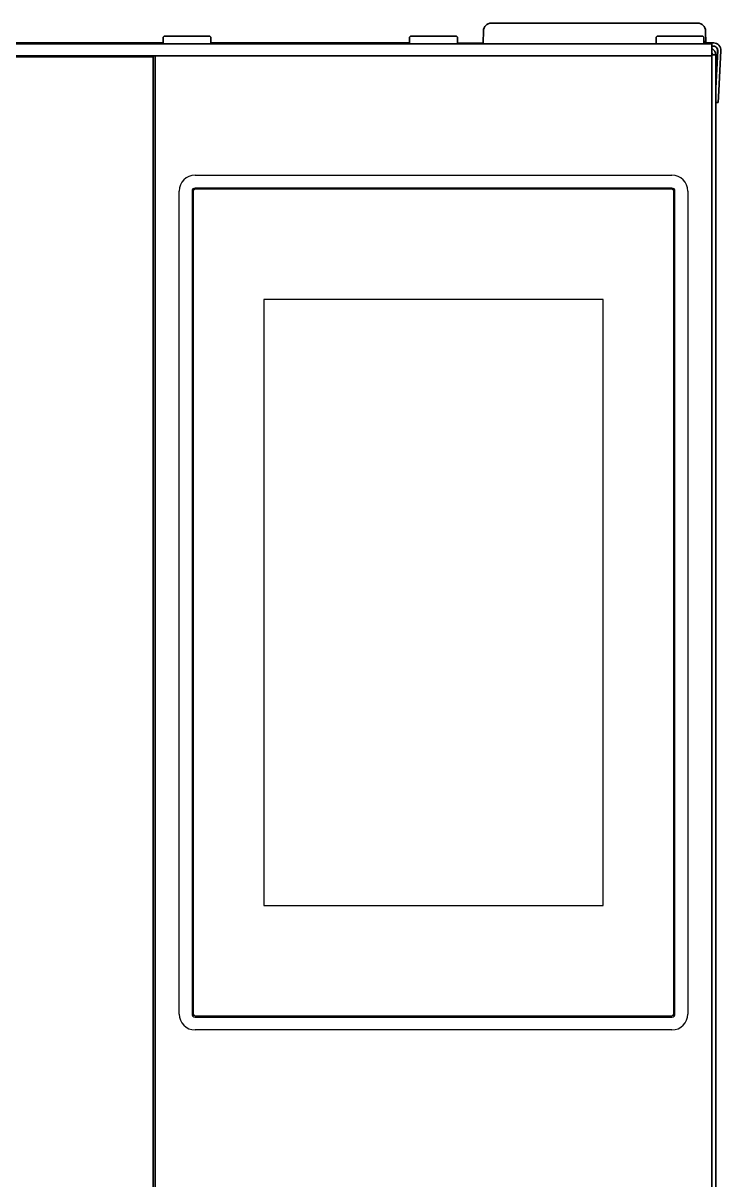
# Model space of a CAD drawing. Extents: x 6327 to 10269, y -393 to 3204.
# Drawn here: x 9003.8 to 9179.4, y 1802.6 to 2093.5 of the extents above; entities that cross this region are included whole.
import ezdxf

# ---------------------------------------------------------------- set-up
doc = ezdxf.new("R2010")
doc.units = 0
doc.header["$LTSCALE"] = 5
doc.layers.get('0').update_dxf_attribs({"linetype": 'CONTINUOUS', "lineweight": 0})
doc.layers.add('1', color=7, linetype='CONTINUOUS', true_color=0xffffff)
doc.layers.add('GEOM', color=7, linetype='CONTINUOUS')

msp = doc.modelspace()

# ---------------------------------------------------------------- linework, layer by layer
msp.add_line((9113.07, 2088.53), (9119.57, 2088.53))
at = {"layer": '1', "color": 7, "linetype": 'Continuous', "lineweight": 35}
for p, q in [((9121.63, 2093.53), (9173.52, 2093.53)), ((9039.32, 2090.28), (9039.07, 2090.03)), ((9039.07, 2090.03), (9039.07, 2088.53)), ((9039.32, 2090.28), (9050.82, 2090.28)), ((9051.07, 2090.03), (9050.82, 2090.28)), ((9051.07, 2088.53), (9051.07, 2090.03)), ((9101.32, 2090.28), (9101.07, 2090.03)), ((9101.07, 2090.03), (9101.07, 2088.53)), ((9101.32, 2090.28), (9112.82, 2090.28)), ((9113.07, 2090.03), (9112.82, 2090.28)), ((9113.07, 2088.53), (9113.07, 2090.03)), ((9119.57, 2088.53), (9119.63, 2091.56)), ((9163.32, 2090.28), (9163.07, 2090.03)), ((9163.07, 2090.03), (9163.07, 2088.53)), ((9163.32, 2090.28), (9174.82, 2090.28)), ((9175.07, 2090.03), (9174.82, 2090.28)), ((9175.07, 2088.53), (9175.07, 2090.03)), ((9175.52, 2091.56), (9175.57, 2088.53)), ((8431.07, 2088.28), (9175.07, 2088.28)), ((8567.07, 2088.53), (9039.07, 2088.53)), ((9039.07, 2088.53), (9039.32, 2088.28)), ((9050.82, 2088.28), (9051.07, 2088.53)), ((9051.07, 2088.53), (9101.07, 2088.53)), ((9101.07, 2088.53), (9101.32, 2088.28)), ((9112.82, 2088.28), (9113.07, 2088.53)), ((9119.57, 2088.28), (9119.57, 2088.53)), ((9163.07, 2088.53), (9163.32, 2088.28)), ((9174.82, 2088.28), (9175.07, 2088.53)), ((9175.07, 2088.53), (9176.57, 2088.53)), ((9175.07, 2088.28), (9177.07, 2088.28)), ((9176.57, 2088.53), (9177.57, 2088.53)), ((9177.07, 2088.28), (9177.07, 2085.28)), ((9177.07, 2087.73), (9177.57, 2087.73)), ((9178.52, 2086.67), (9178.07, 2078.19)), ((9178.57, 2086.67), (9178.07, 2077.16)), ((9179.37, 2086.63), (9178.84, 2076.52)), ((8567.07, 2085.28), (9039.07, 2085.28)), ((9036.57, 2085.03), (8569.57, 2085.03)), ((9035.57, 2085.28), (9035.57, 2085.03)), ((9035.59, 2085.28), (9035.59, 2085.03)), ((9036.07, 2085.28), (9036.07, 2085.03)), ((9036.57, 1401.03), (9036.57, 2085.03)), ((9037.07, 1400.78), (9037.07, 2085.28)), ((9039.07, 2085.28), (9175.07, 2085.28)), ((9177.07, 2085.28), (9175.07, 2085.28)), ((9178.07, 2085.53), (9177.07, 2085.53)), ((9177.07, 2085.28), (9177.07, 2085.28)), ((9177.07, 1400.78), (9177.07, 2085.28)), ((9178.07, 2085.53), (9178.07, 1374.13)), ((9178.84, 2076.52), (9178.68, 2073.53)), ((9178.68, 2073.53), (9178.07, 2073.56))]:
    msp.add_line(p, q, dxfattribs=at)
at = {"layer": '1', "color": 51, "linetype": 'Continuous', "lineweight": 13}
for p, q in [((9004.57, 2085.28), (9004.57, 2085.03)), ((9033.57, 2085.03), (9033.57, 2085.28))]:
    msp.add_line(p, q, dxfattribs=at)
at = {"layer": '1', "color": 7, "linetype": 'Continuous', "lineweight": 35}
for centre, radius, start, end in [((9121.63, 2091.53), 2, 90, 179), ((9173.52, 2091.53), 2, 1, 90), ((9177.57, 2086.73), 1.8, 357, 90), ((9177.57, 2086.73), 1, 357, 90)]:
    msp.add_arc(centre, radius, start, end, dxfattribs=at)
msp.add_ellipse((9177.52, 2086.73), major_axis=(0.726, 0.689), ratio=0.998716, start_param=-0.810936, end_param=0.810936, dxfattribs=at)
for points, knots in [([(9175.09, 2089.03), (9175.14, 2089.01), (9175.19, 2088.98), (9175.25, 2088.95), (9175.27, 2088.94), (9175.3, 2088.92), (9175.32, 2088.91), (9175.36, 2088.87), (9175.39, 2088.85), (9175.47, 2088.78), (9175.51, 2088.73), (9175.54, 2088.67), (9175.54, 2088.65), (9175.55, 2088.63), (9175.56, 2088.62), (9175.57, 2088.58), (9175.57, 2088.55), (9175.57, 2088.53)], [0, 0, 0, 0, 0.162975, 0.162975, 0.232727, 0.232727, 0.302479, 0.302479, 0.441983, 0.441983, 0.720992, 0.720992, 0.790744, 0.790744, 0.860496, 0.860496, 1, 1, 1, 1]), ([(9177.09, 2087.13), (9177.15, 2087.1), (9177.21, 2087.06), (9177.37, 2086.96), (9177.46, 2086.88), (9177.63, 2086.72), (9177.7, 2086.62), (9177.8, 2086.48), (9177.83, 2086.43), (9177.87, 2086.35), (9177.89, 2086.32), (9177.91, 2086.27), (9177.92, 2086.24), (9177.98, 2086.1), (9178.02, 2085.99), (9178.06, 2085.76), (9178.07, 2085.64), (9178.07, 2085.53)], [0, 0, 0, 0, 0.109331, 0.109331, 0.287465, 0.287465, 0.465599, 0.465599, 0.554666, 0.554666, 0.599199, 0.599199, 0.643732, 0.643732, 0.821866, 0.821866, 1, 1, 1, 1]), ([(9177.27, 2085.53), (9177.27, 2085.59), (9177.27, 2085.66), (9177.25, 2085.74), (9177.25, 2085.75), (9177.24, 2085.78), (9177.23, 2085.8), (9177.22, 2085.85), (9177.21, 2085.88), (9177.17, 2085.97), (9177.14, 2086.03), (9177.1, 2086.08), (9177.1, 2086.09), (9177.1, 2086.09)], [0, 0, 0, 0, 0.326357, 0.326357, 0.407946, 0.407946, 0.489535, 0.489535, 0.652714, 0.652714, 0.979071, 0.979071, 1, 1, 1, 1])]:
    msp.add_open_spline(points, degree=3, knots=knots, dxfattribs=at)
at = {"layer": 'GEOM', "color": 7, "linetype": 'Continuous'}
for p, q in [((9047.07, 2055.28), (9167.07, 2055.28)), ((9167.07, 2052.03), (9047.07, 2052.03)), ((9167.07, 2051.73), (9047.07, 2051.73)), ((9043.07, 1844.28), (9043.07, 2051.28)), ((9046.32, 2051.28), (9046.32, 1844.28)), ((9046.62, 2051.28), (9046.62, 1844.28)), ((9167.52, 1844.28), (9167.52, 2051.28)), ((9167.82, 1844.28), (9167.82, 2051.28)), ((9171.07, 2051.28), (9171.07, 1844.28)), ((9064.4, 2023.98), (9064.4, 1871.58)), ((9149.74, 2023.98), (9064.4, 2023.98)), ((9149.74, 1871.58), (9149.74, 2023.98)), ((9064.4, 1871.58), (9149.74, 1871.58)), ((9047.07, 1843.83), (9167.07, 1843.83)), ((9047.07, 1843.53), (9167.07, 1843.53)), ((9167.07, 1840.28), (9047.07, 1840.28))]:
    msp.add_line(p, q, dxfattribs=at)
for centre, radius, start, end in [((9047.07, 2051.28), 4, 90, 180), ((9167.07, 2051.28), 4, 0, 90), ((9047.07, 2051.28), 0.75, 90, 180), ((9047.07, 2051.28), 0.45, 90, 180), ((9167.07, 2051.28), 0.75, 0, 90), ((9167.07, 2051.28), 0.45, 0, 90), ((9047.07, 1844.28), 4, 180, 270), ((9047.07, 1844.28), 0.75, 180, 270), ((9047.07, 1844.28), 0.45, 180, 270), ((9167.07, 1844.28), 4, 270, 0), ((9167.07, 1844.28), 0.75, 270, 0), ((9167.07, 1844.28), 0.45, 270, 0)]:
    msp.add_arc(centre, radius, start, end, dxfattribs=at)

doc.saveas('drawing.dxf')
